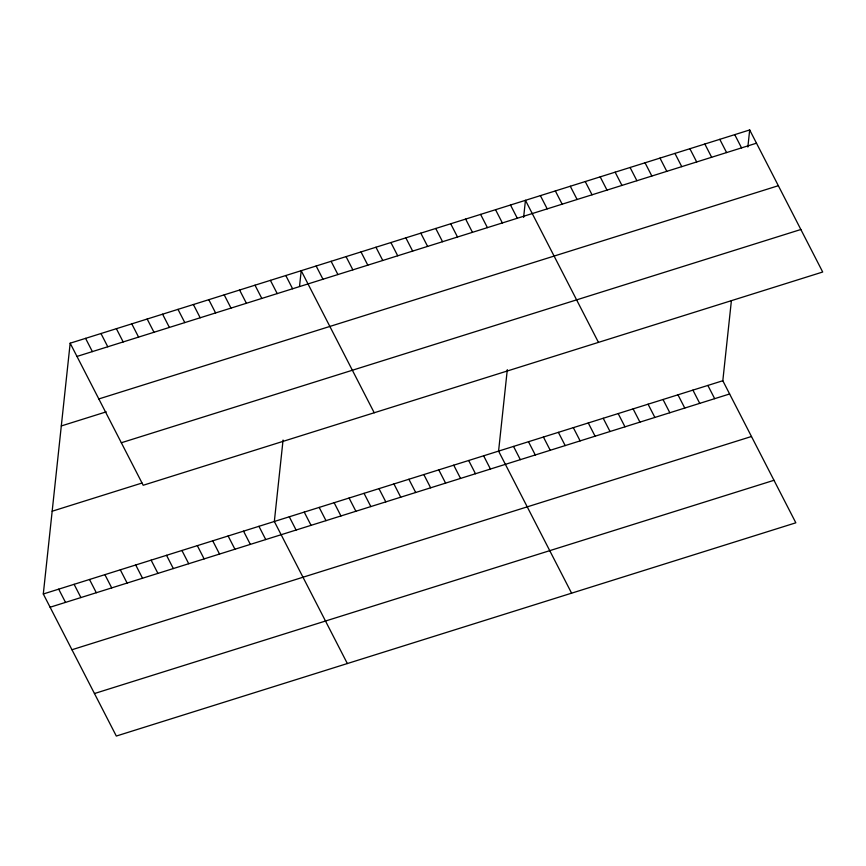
<?xml version="1.0" encoding="UTF-8"?>
<svg xmlns="http://www.w3.org/2000/svg" width="866" height="866" viewBox="0 0 866 866"><rect width="100%" height="100%" fill="white"/><g stroke="black" fill="none" stroke-linecap="round" stroke-linejoin="round"><path stroke-width="1.3" d="M731.402 300.61L722.818 380.737L795.832 522.804L116.315 736.046L43.3 593.989L70.168 343.196L749.685 129.954L822.7 272.011L143.182 485.263L70.168 343.196M283.063 440.036L274.338 521.484L347.353 663.551M299.517 286.451L301.206 270.69L374.22 412.757M507.303 369.663L498.578 451.11L571.592 593.178M523.616 217.398L525.446 200.317L598.46 342.384M747.856 147.025L749.685 129.954M76.977 356.435L756.494 143.193M98.821 398.945L778.339 185.703M61.302 425.953L106.226 411.859M121.327 442.753L800.855 229.501M52.166 511.221L142.013 483.033M43.3 593.989L722.818 380.737M50.109 607.228L729.627 393.976M71.954 649.738L751.472 436.496M94.459 693.536L773.988 480.294M734.736 134.641L741.545 147.88M719.787 139.329L726.596 152.578M704.837 144.027L711.646 157.266M689.888 148.714L696.697 161.953M674.939 153.401L681.748 166.651M659.989 158.099L666.798 171.338M645.04 162.786L651.849 176.025M630.091 167.484L636.9 180.723M615.141 172.172L621.95 185.411M707.868 385.435L714.677 398.674M600.192 176.859L607.001 190.109M692.919 390.122L699.728 403.361M585.243 181.557L592.052 194.796M677.97 394.809L684.779 408.059M570.293 186.244L577.102 199.483M663.02 399.507L669.829 412.746M555.344 190.942L562.153 204.181M648.071 404.195L654.88 417.434M540.395 195.629L547.204 208.868M633.122 408.893L639.931 422.132M618.172 413.58L624.981 426.819M510.496 205.015L517.305 218.254M603.223 418.267L610.032 431.517M495.547 209.702L502.356 222.941M588.274 422.965L595.083 436.204M480.598 214.389L487.406 227.639M573.324 427.652L580.133 440.891M465.648 219.087L472.457 232.326M558.375 432.35L565.184 445.589M450.699 223.774L457.508 237.013M543.426 437.038L550.235 450.277M435.75 228.472L442.558 241.711M528.476 441.725L535.285 454.975M420.8 233.16L427.609 246.399M513.527 446.423L520.336 459.662M405.851 237.847L412.66 251.097M390.902 242.545L397.71 255.784M483.629 455.797L490.437 469.047M375.952 247.232L382.761 260.471M468.679 460.495L475.488 473.734M361.003 251.93L367.812 265.169M453.73 465.183L460.539 478.422M346.054 256.617L352.863 269.856M438.781 469.881L445.589 483.12M331.104 261.305L337.913 274.554M423.831 474.568L430.64 487.807M316.155 266.003L322.964 279.242M408.882 479.255L415.691 492.505M393.933 483.953L400.741 497.192M285.802 275.529L292.611 288.768M378.983 488.64L385.792 501.879M270.398 280.357L277.207 293.596M364.034 493.339L370.843 506.578M254.994 285.195L261.803 298.434M349.085 498.026L355.894 511.265M239.59 290.023L246.399 303.262M334.135 502.713L340.944 515.963M224.197 294.862L230.995 308.101M319.186 507.411L325.995 520.65M208.793 299.69L215.591 312.929M304.237 512.098L311.046 525.337M193.389 304.529L200.187 317.768M289.287 516.785L296.096 530.035M177.985 309.357L184.794 322.596M162.581 314.196L169.39 327.435M258.934 526.312L265.743 539.561M147.177 319.024L153.986 332.263M243.53 531.15L250.339 544.389M131.773 323.862L138.582 337.101M228.126 535.978L234.935 549.228M116.38 328.69L123.178 341.94M212.722 540.817L219.531 554.056M100.976 333.529L107.774 346.768M197.329 545.645L204.127 558.895M85.572 338.357L92.37 351.607M181.925 550.484L188.723 563.723M166.521 555.312L173.33 568.561M151.117 560.15L157.926 573.389M135.713 564.989L142.522 578.228M120.309 569.817L127.118 583.056M104.905 574.656L111.714 587.895M89.512 579.484L96.31 592.723M74.108 584.323L80.906 597.562M58.704 589.151L65.513 602.39"/></g></svg>
